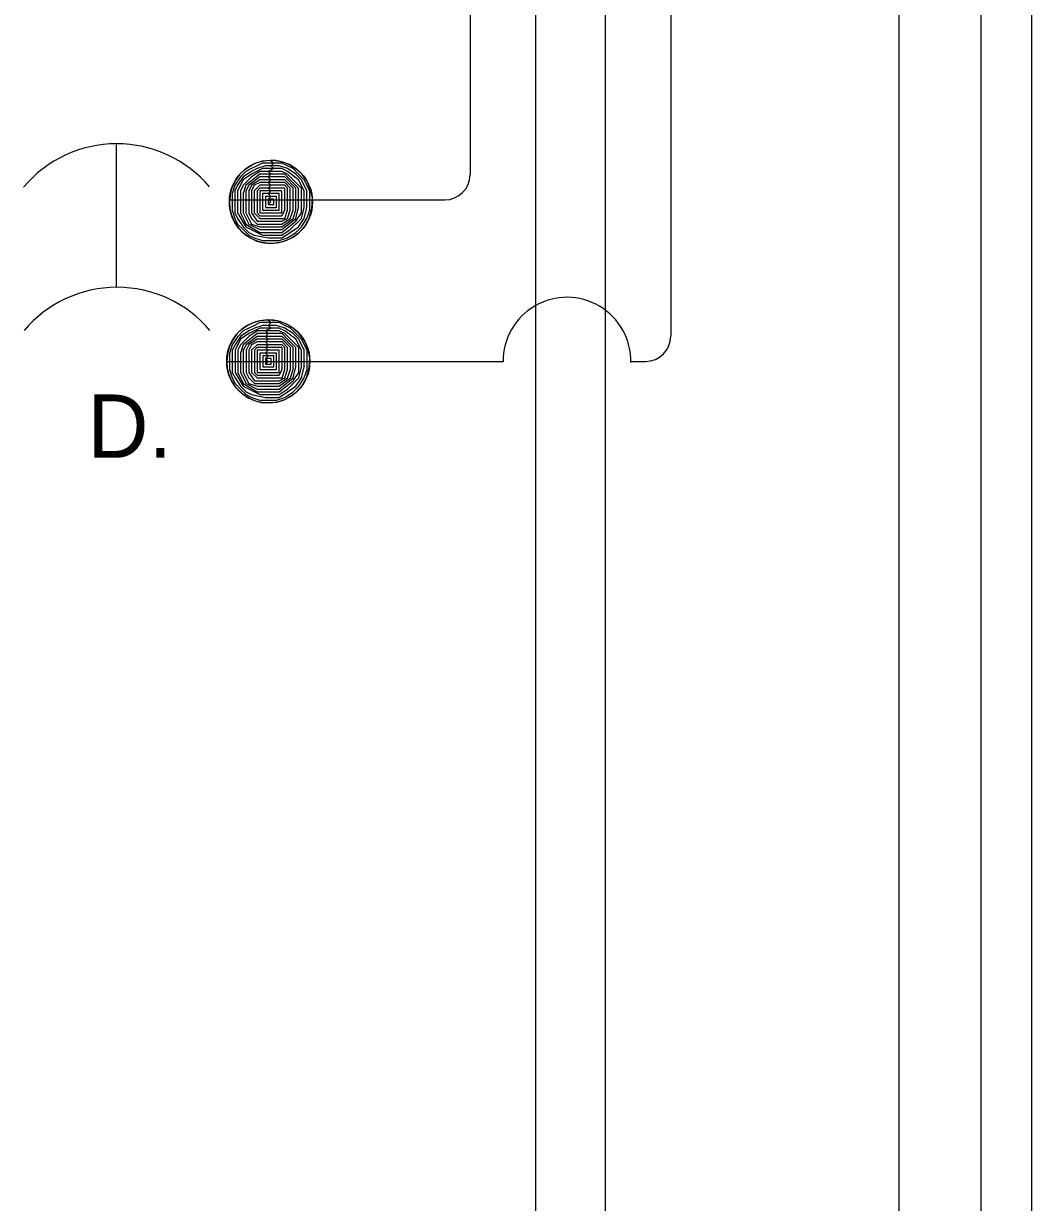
# Model space of a CAD drawing. Extents: x 58165 to 58845, y 43275 to 43715.
# Drawn here: x 58372.97 to 58411.17, y 43515.29 to 43559.97 of the extents above; entities that cross this region are included whole.
import ezdxf

# ---------------------------------------------------------------- set-up
doc = ezdxf.new("R2010")
doc.units = 0
doc.layers.add('Design_EX_Roadway Notes', color=7, linetype='Continuous')
doc.layers.add('Signals_PR_Detector Loop', color=7, linetype='Continuous')

msp = doc.modelspace()

# ---------------------------------------------------------------- linework, layer by layer
at = {"layer": 'Signals_PR_Detector Loop'}
for p, q in [((58411.169, 43610.47), (58411.169, 43418.408)), ((58409.249, 43608.549), (58409.249, 43420.328)), ((58389.89, 43583.212), (58389.89, 43554.243)), ((58397.5, 43583.212), (58397.5, 43548.124)), ((58392.376, 43580.737), (58392.376, 43460.63)), ((58395.013, 43580.662), (58395.013, 43460.63)), ((58406.162, 43453.121), (58406.162, 43579.22)), ((58376.495, 43549.969), (58376.495, 43555.372)), ((58380.801, 43553.282), (58388.929, 43553.282)), ((58380.674, 43547.164), (58391.144, 43547.164)), ((58396.016, 43547.164), (58396.539, 43547.164))]:
    msp.add_line(p, q, dxfattribs=at)
for points in [[(58382.342, 43554.782), (58382.015, 43554.749), (58381.729, 43554.658), (58381.539, 43554.562), (58381.344, 43554.426), (58381.17, 43554.258), (58381.007, 43554.041), (58380.875, 43553.78), (58380.805, 43553.548), (58380.768, 43553.205), (58380.789, 43552.947), (58380.848, 43552.712), (58380.94, 43552.49), (58381.094, 43552.246), (58381.221, 43552.101), (58381.427, 43551.926), (58381.608, 43551.814), (58381.814, 43551.723), (58382.068, 43551.655), (58382.342, 43551.632), (58382.661, 43551.664), (58382.918, 43551.741), (58383.183, 43551.874), (58383.401, 43552.041), (58383.624, 43552.29), (58383.788, 43552.578), (58383.898, 43552.956), (58383.913, 43553.347), (58383.845, 43553.683), (58383.711, 43553.99), (58383.531, 43554.243), (58383.304, 43554.457), (58383.041, 43554.621), (58382.788, 43554.719), (58382.543, 43554.77), (58382.33, 43554.782), (58382.448, 43554.68), (58382.343, 43554.68), (58382.238, 43554.68), (58382.132, 43554.68), (58382.027, 43554.68), (58381.817, 43554.574), (58381.607, 43554.469), (58381.397, 43554.364), (58381.188, 43554.153), (58380.978, 43553.839), (58380.872, 43553.523), (58380.872, 43553.104), (58380.872, 43552.892), (58380.978, 43552.578), (58381.082, 43552.367), (58381.292, 43552.159), (58381.503, 43551.948), (58381.713, 43551.843), (58382.027, 43551.738), (58382.343, 43551.738), (58382.658, 43551.738), (58382.973, 43551.843), (58383.287, 43552.053), (58383.497, 43552.263), (58383.709, 43552.578), (58383.813, 43552.892), (58383.813, 43553.208), (58383.813, 43553.629), (58383.603, 43554.048), (58383.393, 43554.258), (58383.183, 43554.469), (58382.973, 43554.574), (58382.762, 43554.68), (58382.552, 43554.68), (58382.448, 43554.68), (58382.343, 43554.574), (58382.132, 43554.574), (58381.817, 43554.469), (58381.607, 43554.364), (58381.292, 43554.153), (58381.082, 43553.839), (58380.978, 43553.629), (58380.978, 43552.788), (58381.082, 43552.578), (58381.292, 43552.263), (58381.503, 43552.053), (58381.713, 43551.948), (58382.238, 43551.843), (58382.762, 43551.843), (58383.078, 43552.053), (58383.393, 43552.263), (58383.603, 43552.578), (58383.709, 43552.998), (58383.709, 43553.629), (58383.497, 43554.048), (58383.287, 43554.258), (58382.973, 43554.469), (58382.658, 43554.574), (58382.343, 43554.574), (58382.448, 43554.469), (58382.027, 43554.469), (58381.607, 43554.258), (58381.292, 43554.048), (58381.082, 43553.629), (58381.082, 43552.788)], [(58381.082, 43552.788), (58381.397, 43552.263), (58382.027, 43551.948), (58382.762, 43551.948), (58383.078, 43552.159), (58383.497, 43552.578), (58383.603, 43552.998), (58383.603, 43553.629), (58383.393, 43554.048), (58382.973, 43554.364), (58382.762, 43554.469), (58382.448, 43554.469), (58382.238, 43554.364), (58381.922, 43554.364), (58381.607, 43554.153), (58381.292, 43553.839), (58381.188, 43553.629), (58381.188, 43552.788), (58381.397, 43552.367), (58381.922, 43552.053), (58382.762, 43552.053), (58383.287, 43552.473), (58383.497, 43552.788), (58383.497, 43553.733), (58383.183, 43554.048), (58382.973, 43554.258), (58382.762, 43554.364), (58382.238, 43554.364), (58382.343, 43554.258), (58381.922, 43554.258), (58381.397, 43553.839), (58381.292, 43553.523), (58381.292, 43552.788), (58381.503, 43552.367), (58381.922, 43552.159), (58382.762, 43552.159), (58383.287, 43552.578), (58383.393, 43552.998), (58383.393, 43553.733), (58383.078, 43554.048), (58382.868, 43554.258), (58382.343, 43554.258), (58382.238, 43554.153), (58381.922, 43554.153), (58381.503, 43553.839), (58381.397, 43553.629), (58381.397, 43552.788), (58381.607, 43552.367), (58381.922, 43552.263), (58382.762, 43552.263), (58383.183, 43552.578), (58383.287, 43552.892), (58383.287, 43553.733), (58382.868, 43554.153), (58382.238, 43554.153), (58382.343, 43554.048), (58381.922, 43554.048), (58381.607, 43553.839), (58381.503, 43553.629), (58381.503, 43552.788), (58381.607, 43552.578), (58381.817, 43552.367), (58382.762, 43552.367), (58383.078, 43552.578), (58383.183, 43552.892), (58383.183, 43553.733), (58382.868, 43554.048), (58382.343, 43554.048), (58382.238, 43553.943), (58381.922, 43553.943), (58381.713, 43553.839), (58381.607, 43553.629), (58381.607, 43552.788), (58381.817, 43552.473), (58382.762, 43552.473), (58382.973, 43552.578), (58383.078, 43552.892), (58383.078, 43553.733), (58382.868, 43553.943), (58382.238, 43553.943), (58382.343, 43553.839), (58381.922, 43553.839), (58381.713, 43553.629), (58381.713, 43552.788), (58381.922, 43552.578), (58382.868, 43552.578), (58382.973, 43552.892), (58382.973, 43553.733), (58382.868, 43553.839), (58382.343, 43553.839), (58382.238, 43553.733), (58381.922, 43553.733), (58381.817, 43553.629), (58381.817, 43552.788), (58381.922, 43552.683), (58382.762, 43552.683), (58382.868, 43552.892), (58382.868, 43553.733), (58382.238, 43553.733), (58382.343, 43553.629), (58381.922, 43553.629)], [(58381.922, 43553.629), (58381.922, 43552.788), (58382.762, 43552.788), (58382.762, 43553.629), (58382.343, 43553.629), (58382.238, 43553.523), (58382.027, 43553.523), (58382.027, 43552.892), (58382.658, 43552.892), (58382.658, 43553.523), (58382.238, 43553.523), (58382.343, 43553.418), (58382.132, 43553.418), (58382.132, 43552.998), (58382.552, 43552.998), (58382.552, 43553.418), (58382.343, 43553.418), (58382.238, 43553.314), (58382.238, 43553.104), (58382.448, 43553.104), (58382.448, 43553.314), (58382.238, 43553.314), (58382.343, 43553.208), (58382.238, 43553.104)], [(58382.241, 43548.738), (58381.914, 43548.705), (58381.63, 43548.615), (58381.438, 43548.517), (58381.242, 43548.381), (58381.069, 43548.215), (58380.907, 43547.997), (58380.774, 43547.735), (58380.704, 43547.505), (58380.666, 43547.162), (58380.687, 43546.902), (58380.746, 43546.667), (58380.839, 43546.445), (58380.993, 43546.203), (58381.12, 43546.057), (58381.327, 43545.881), (58381.509, 43545.769), (58381.714, 43545.678), (58381.968, 43545.61), (58382.241, 43545.588), (58382.561, 43545.619), (58382.817, 43545.698), (58383.081, 43545.83), (58383.301, 43545.996), (58383.525, 43546.246), (58383.686, 43546.533), (58383.797, 43546.912), (58383.812, 43547.303), (58383.745, 43547.638), (58383.609, 43547.947), (58383.429, 43548.199), (58383.202, 43548.414), (58382.939, 43548.576), (58382.687, 43548.676), (58382.442, 43548.726), (58382.228, 43548.738), (58382.346, 43548.635), (58382.242, 43548.635), (58382.136, 43548.635), (58382.032, 43548.635), (58381.926, 43548.635), (58381.717, 43548.529), (58381.506, 43548.425), (58381.295, 43548.32), (58381.087, 43548.11), (58380.877, 43547.794), (58380.772, 43547.478), (58380.772, 43547.059), (58380.772, 43546.849), (58380.877, 43546.533), (58380.981, 43546.324), (58381.191, 43546.114), (58381.401, 43545.904), (58381.611, 43545.798), (58381.926, 43545.694), (58382.242, 43545.694), (58382.557, 43545.694), (58382.871, 43545.798), (58383.187, 43546.008), (58383.398, 43546.218), (58383.608, 43546.533), (58383.712, 43546.849), (58383.712, 43547.164), (58383.712, 43547.584), (58383.502, 43548.004), (58383.292, 43548.215), (58383.083, 43548.425), (58382.871, 43548.529), (58382.661, 43548.635), (58382.452, 43548.635), (58382.346, 43548.635), (58382.242, 43548.529), (58382.032, 43548.529), (58381.717, 43548.425), (58381.506, 43548.32), (58381.191, 43548.11), (58380.981, 43547.794), (58380.877, 43547.584), (58380.877, 43546.745), (58380.981, 43546.533), (58381.191, 43546.218), (58381.401, 43546.008), (58381.611, 43545.904), (58382.136, 43545.798), (58382.661, 43545.798), (58382.977, 43546.008), (58383.292, 43546.218), (58383.502, 43546.533), (58383.608, 43546.955), (58383.608, 43547.584), (58383.398, 43548.004), (58383.187, 43548.215), (58382.871, 43548.425), (58382.557, 43548.529), (58382.242, 43548.529), (58382.346, 43548.425), (58381.926, 43548.425), (58381.506, 43548.215), (58381.191, 43548.004), (58380.981, 43547.584), (58380.981, 43546.745)], [(58380.981, 43546.745), (58381.295, 43546.218), (58381.926, 43545.904), (58382.661, 43545.904), (58382.977, 43546.114), (58383.398, 43546.533), (58383.502, 43546.955), (58383.502, 43547.584), (58383.292, 43548.004), (58382.871, 43548.32), (58382.661, 43548.425), (58382.346, 43548.425), (58382.136, 43548.32), (58381.822, 43548.32), (58381.506, 43548.11), (58381.191, 43547.794), (58381.087, 43547.584), (58381.087, 43546.745), (58381.295, 43546.324), (58381.822, 43546.008), (58382.661, 43546.008), (58383.187, 43546.429), (58383.398, 43546.745), (58383.398, 43547.69), (58383.083, 43548.004), (58382.871, 43548.215), (58382.661, 43548.32), (58382.136, 43548.32), (58382.242, 43548.215), (58381.822, 43548.215), (58381.295, 43547.794), (58381.191, 43547.478), (58381.191, 43546.745), (58381.401, 43546.324), (58381.822, 43546.114), (58382.661, 43546.114), (58383.187, 43546.533), (58383.292, 43546.955), (58383.292, 43547.69), (58382.977, 43548.004), (58382.767, 43548.215), (58382.242, 43548.215), (58382.136, 43548.11), (58381.822, 43548.11), (58381.401, 43547.794), (58381.295, 43547.584), (58381.295, 43546.745), (58381.506, 43546.324), (58381.822, 43546.218), (58382.661, 43546.218), (58383.083, 43546.533), (58383.187, 43546.849), (58383.187, 43547.69), (58382.767, 43548.11), (58382.136, 43548.11), (58382.242, 43548.004), (58381.822, 43548.004), (58381.506, 43547.794), (58381.401, 43547.584), (58381.401, 43546.745), (58381.506, 43546.533), (58381.717, 43546.324), (58382.661, 43546.324), (58382.977, 43546.533), (58383.083, 43546.849), (58383.083, 43547.69), (58382.767, 43548.004), (58382.242, 43548.004), (58382.136, 43547.899), (58381.822, 43547.899), (58381.611, 43547.794), (58381.506, 43547.584), (58381.506, 43546.745), (58381.717, 43546.429), (58382.661, 43546.429), (58382.871, 43546.533), (58382.977, 43546.849), (58382.977, 43547.69), (58382.767, 43547.899), (58382.136, 43547.899), (58382.242, 43547.794), (58381.822, 43547.794), (58381.611, 43547.584), (58381.611, 43546.745), (58381.822, 43546.533), (58382.767, 43546.533), (58382.871, 43546.849), (58382.871, 43547.69), (58382.767, 43547.794), (58382.242, 43547.794), (58382.136, 43547.69), (58381.822, 43547.69), (58381.717, 43547.584), (58381.717, 43546.745), (58381.822, 43546.639), (58382.661, 43546.639), (58382.767, 43546.849), (58382.767, 43547.69), (58382.136, 43547.69), (58382.242, 43547.584), (58381.822, 43547.584)], [(58381.822, 43547.584), (58381.822, 43546.745), (58382.661, 43546.745), (58382.661, 43547.584), (58382.242, 43547.584), (58382.136, 43547.478), (58381.926, 43547.478), (58381.926, 43546.849), (58382.557, 43546.849), (58382.557, 43547.478), (58382.136, 43547.478), (58382.242, 43547.374), (58382.032, 43547.374), (58382.032, 43546.955), (58382.452, 43546.955), (58382.452, 43547.374), (58382.242, 43547.374), (58382.136, 43547.269), (58382.136, 43547.059), (58382.346, 43547.059), (58382.346, 43547.269), (58382.136, 43547.269), (58382.242, 43547.164), (58382.136, 43547.059)]]:
    msp.add_lwpolyline(points, dxfattribs=at)
for centre in [(58382.344, 43553.207), (58382.243, 43547.163)]:
    msp.add_circle(centre, 1.576, dxfattribs=at)
for centre, radius, start, end in [((58376.493, 43550.802), 4.608, 40.1487, 139.9215), ((58388.93, 43554.243), 0.96, 270, 0), ((58376.51, 43545.363), 4.608, 40.1487, 139.9215), ((58393.564, 43547.172), 2.42, 358.71, 180.5499), ((58396.54, 43548.124), 0.96, 270, 0)]:
    msp.add_arc(centre, radius, start, end, dxfattribs=at)

# ---------------------------------------------------------------- texts
at = {"layer": 'Design_EX_Roadway Notes'}
msp.add_text('D.', height=2.4008, dxfattribs=at).set_placement((58375.386, 43543.508))

doc.saveas('drawing.dxf')
